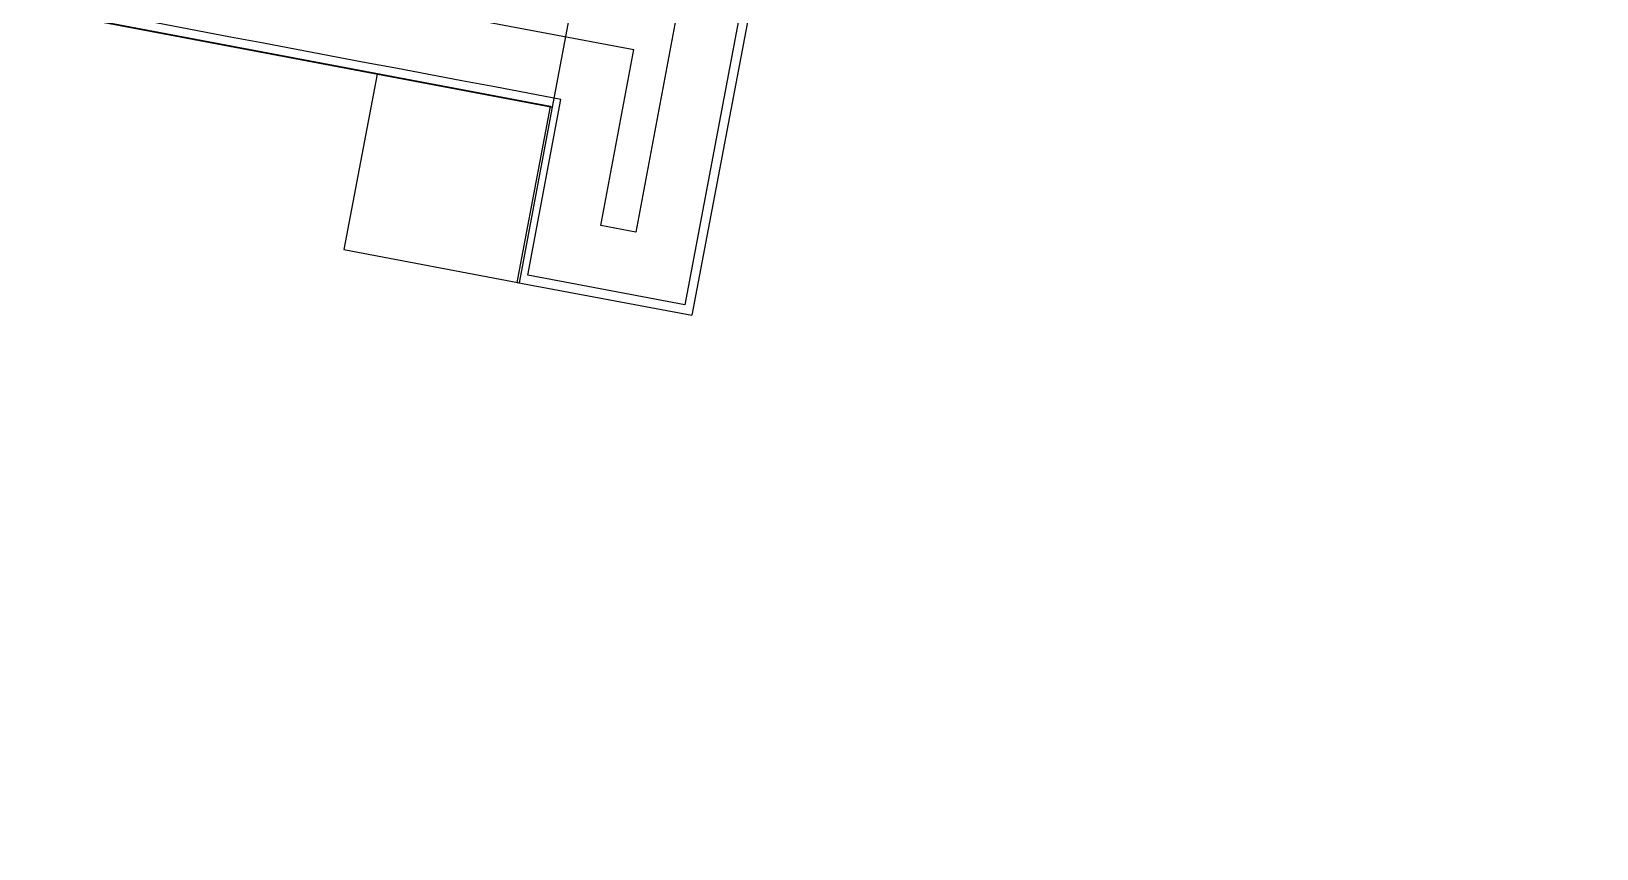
# Model space of a CAD drawing. Header units: inches. Extents: x 0 to 1813292486, y 0 to 3473589894.
# Drawn here: x 600498665 to 600499103.4, y 3473209549.3 to 3473209778.2 of the extents above; entities that cross this region are included whole.
import ezdxf

# ---------------------------------------------------------------- set-up
doc = ezdxf.new("R2010")
doc.units = ezdxf.units.IN
doc.header["$LTSCALE"] = 1000
doc.header["$MEASUREMENT"] = 0
for name, color, linetype in [('A-Anno-Note', 241, 'Continuous'), ('AX-MALL-P02-200$0$A-Anno-Note', 241, 'Continuous'), ('AX-MALL-WALL-P02$0$A-Anno-Note', 241, 'Continuous'), ('AX-MALL-WALL-P02-QT$0$A-Anno-Note', 241, 'Continuous'), ('AX-MALL-WALL-P02-QT$0$A-Detl-Fine', 152, 'Continuous'), ('AX-MALL-WALL-P02-QT$0$A-Detl-Patt', 8, 'Continuous'), ('AX-MALL-WALL-P02-QT$0$A-Detl-Thin', 131, 'Continuous'), ('AX-MALL-WALL-P02-QT$0$AP', 3, 'Continuous')]:
    doc.layers.add(name, color=color, linetype=linetype)

# ---------------------------------------------------------------- blocks, each defined once
blk = doc.blocks.new('AX-MALL-WALL-P02-QT$0$tj')
at = {"layer": 'AX-MALL-WALL-P02-QT$0$A-Detl-Patt'}
h = blk.add_hatch(dxfattribs=at)
h.set_pattern_fill('STEEL', color=256, scale=100, angle=50.4318)
h.set_pattern_definition([(75, (-14278.2, 156289.83), (-153.340725, 41.08752), []), (75, (-14317.88, 156358.57), (-153.340725, 41.08752), [])])
edge = h.paths.add_edge_path()
edge.add_line((88101.27, 47666.64), (87883.94, 47459.85))
edge.add_line((87883.94, 47459.85), (91571.55, 43584.64))
edge.add_arc((262949.39, 558937.71), 543101.41, 251.6057364, 260.0288667)
edge.add_arc((172180.85, -2862.15), 27100, 64.712866, 96.931605, ccw=False)
edge.add_arc((262948.97, 558936.32), 543099.97, 261.6155115, 271.7251478)
edge.add_line((279298.98, 16082.52), (279298.98, 16382.65))
edge.add_arc((262948.97, 558936.32), 542799.97, 261.6202036, 271.7261014, ccw=False)
edge.add_arc((172180.85, -2862.15), 27400, 64.806318, 96.838159)
edge.add_arc((262949.39, 558937.7), 542801.41, 251.6136389, 260.0241733, ccw=False)
edge.add_line((91737.26, 43845.69), (88101.27, 47666.64))
blk.add_lwpolyline([(88103.03, 47737.33), (87813.25, 47461.6), (91543.93, 43541.13, 0.036779), (168908.95, 23989.25, -0.141654), (183742.1, 21592.71, 0.044166), (279348.98, 16034), (279348.98, 16434.18, -0.044144), (183859.05, 21979.79, 0.140545), (168919.85, 24393.47, -0.036705), (91764.88, 43889.2), (88103.03, 47737.33)], format="xyb", dxfattribs=at)
blk.add_lwpolyline([(88101.27, 47666.64), (87883.94, 47459.85), (91571.55, 43584.64, 0.036769), (168910.3, 24039.78, -0.141514), (183756.74, 21641.09, 0.04414), (279298.98, 16082.52), (279298.98, 16382.65, -0.044124), (183844.46, 21931.4, 0.140683), (168918.46, 24342.94, -0.036714), (91737.26, 43845.69)], format="xyb", close=True, dxfattribs=at)
blk = doc.blocks.new('AX-MALL-WALL-P02-QT$0$jjzx2')
at = {"layer": 'AX-MALL-WALL-P02-QT$0$A-Detl-Fine'}
blk.add_lwpolyline([(175818.94, -127746.13), (175772.54, -127991.79), (176952.2, -128214.61), (176998.36, -127970.27)], dxfattribs=at)
blk.add_lwpolyline([(176893.79, -128254.46), (176942.92, -128263.74), (176952.2, -128214.61), (176903.07, -128205.33)], close=True, dxfattribs=at)
blk = doc.blocks.new('AX-MALL-WALL-P02-QT$0$1300C')
at = {"layer": 'AX-MALL-WALL-P02-QT$0$AP'}
for p, q in [((-33.08, -219.59), (1157.3, -567.56)), ((1228.53, -359.32), (1152.86, -618.42)), ((1245.33, -364.23), (1164.5, -640.06)), ((1247.73, -364.93), (1166.2, -643.16)), ((1143.27, -615.62), (1157.3, -567.56)), ((1121.56, -627.51), (1135.6, -579.45)), ((1152.86, -618.42), (1143.27, -615.62)), ((1118.46, -629.21), (1166.2, -643.16)), ((1164.5, -640.06), (1121.56, -627.51))]:
    blk.add_line(p, q, dxfattribs=at)
blk.add_lwpolyline([(1118.46, -629.21), (1132.5, -581.15), (-19.47, -244.26), (-33.56, -292.32)], dxfattribs=at)
blk.add_arc((-2315977.89, -7923840.43), 8255124.44, 73.698735431, 73.707100421, dxfattribs=at)
blk = doc.blocks.new('AX-MALL-WALL-P02-QT$0$mqst2')
at = {"color": 6, "rotation": 5.603609304010704}
blk.add_blockref('AX-MALL-WALL-P02-QT$0$1300C', (284036.52, -37049.2), dxfattribs=at)
blk = doc.blocks.new('AX-MALL-WALL-P02-QT')
at = {"layer": 'AX-MALL-WALL-P02-QT$0$A-Anno-Note'}
for name, p, rotation in [('AX-MALL-WALL-P02-QT$0$mqst2', (600052179.27, 3473232742.4), 339.5681613092181), ('AX-MALL-WALL-P02-QT$0$jjzx2', (600185298.43, 3473279938.05), 339.5681613092246)]:
    blk.add_blockref(name, p, dxfattribs=dict(at, rotation=rotation))
at = {"layer": 'AX-MALL-WALL-P02-QT$0$A-Detl-Thin', "rotation": 339.5681613091762}
blk.add_blockref('AX-MALL-WALL-P02-QT$0$tj', (600144118.7, 3473128496.29), dxfattribs=at)
blk = doc.blocks.new('AX-MALL-WALL-P02')
at = {"layer": 'AX-MALL-WALL-P02$0$A-Anno-Note'}
blk.add_blockref('AX-MALL-WALL-P02-QT', (0, 0), dxfattribs=at)
blk = doc.blocks.new('AX-MALL-P02-200')
at = {"layer": 'AX-MALL-P02-200$0$A-Anno-Note'}
blk.add_blockref('AX-MALL-WALL-P02', (0, 0), dxfattribs=at)

msp = doc.modelspace()

# ---------------------------------------------------------------- block references
at = {"layer": 'A-Anno-Note', "rotation": 20.43183869077545}
msp.add_blockref('AX-MALL-P02-200', (1250392458.53, 9048125.68), dxfattribs=at)

doc.saveas('drawing.dxf')
